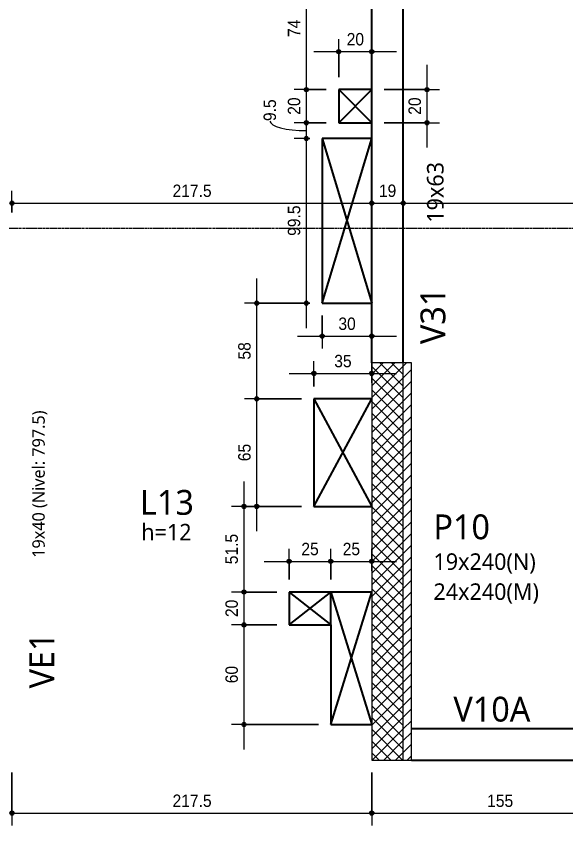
# Model space of a CAD drawing. Extents: x -1981 to 38708, y -3196 to 88064.
# Drawn here: x -121 to 210, y -82 to 422 of the extents above; entities that cross this region are included whole.
import ezdxf

# ---------------------------------------------------------------- set-up
doc = ezdxf.new("R2010")
doc.units = 0
doc.linetypes.add('Centro de 6 mm', pattern=[1.32, 0.6, -0.24, 0.24, -0.24])
doc.linetypes.add('Hidden', pattern=[0.714375, 0.47625, -0.238125])
for name, color, linetype, lineweight in [('A-ANNO-DIMS', 7, 'Continuous', 9), ('A-ANNO-DIMS-50', 7, 'Continuous', 9), ('A-DETL', 7, 'Hidden', 18), ('A-DETL-GENF', 7, 'Continuous', 18), ('A-DETL-THIN', 7, 'Continuous', 25), ('A-FLOR', 7, 'Continuous', 25), ('A-FLOR-IDEN', 7, 'Continuous', 9), ('G-ANNO-SYMB', 7, 'Continuous', 9), ('G-ANNO-TEXT', 7, 'Continuous', 9), ('S-BEAM', 7, 'Continuous', 25), ('S-BEAM-IDEN', 7, 'Continuous', 9), ('S-COLS-IDEN', 7, 'Continuous', 9)]:
    doc.layers.add(name, color=color, linetype=linetype, lineweight=lineweight)
doc.styles.add('Arial_1', font='arial.ttf', dxfattribs={"width": 0.9, "height": 7.5})
doc.styles.add('Gadugi_1', font='gadugi.ttf', dxfattribs={"height": 15})
doc.styles.add('Gadugi_2', font='gadugi.ttf', dxfattribs={"height": 10})
doc.styles.add('Gadugi_4', font='gadugi.ttf', dxfattribs={"height": 7.5})
doc.dimstyles.new('PED_1_5mm_ESQ', dxfattribs={"dimscale": 30.48, "dimtxt": 7.651945, "dimasz": 0.328084, "dimexe": 0.246063, "dimexo": 0.246063, "dimgap": 0.049213, "dimtad": 1, "dimdec": 1, "dimrnd": 0.5, "dimdsep": 46, "dimtxsty": 'Arial_1', "dimblk1": 'DOTSMALL', "dimblk2": 'DOTSMALL', "dimsah": 1, "dimcen": 0.09, "dimdle": 0.492126, "dimazin": 0, "dimtfac": 1, "dimtdec": 4, "dimtix": 1, "dimtmove": 0, "dimatfit": 3, "dimfxl": 1, "dimtvp": 1, "dimtolj": 1, "dimtzin": 0, "dimarcsym": 2})
doc.dimstyles.new('PED_1_5mm_ESQ_1', dxfattribs={"dimscale": 30.48, "dimtxt": 7.651945, "dimasz": 0.328084, "dimexe": 0.246063, "dimexo": 0.246063, "dimgap": 0.049213, "dimtad": 1, "dimdec": 1, "dimrnd": 0.5, "dimdsep": 46, "dimtxsty": 'Arial_1', "dimblk1": 'DOTSMALL', "dimblk2": 'DOTSMALL', "dimsah": 1, "dimcen": 0.09, "dimdle": 0.492126, "dimazin": 0, "dimtfac": 1, "dimtdec": 4, "dimtix": 1, "dimtmove": 1, "dimatfit": 3, "dimfxl": 1, "dimtvp": 1, "dimtolj": 1, "dimtzin": 0, "dimarcsym": 2})
doc.dimstyles.new('PED_1_5mm_ESQ_3', dxfattribs={"dimscale": 30.48, "dimtxt": 7.651945, "dimasz": 0.328084, "dimexe": 0.246063, "dimexo": 0.246063, "dimgap": 0.049213, "dimtad": 1, "dimdec": 1, "dimrnd": 0.5, "dimdsep": 46, "dimtxsty": 'Arial_1', "dimblk1": 'DOTSMALL', "dimblk2": 'DOTSMALL', "dimsah": 1, "dimcen": 0.09, "dimdle": 0.492126, "dimazin": 0, "dimtfac": 1, "dimtdec": 4, "dimtix": 1, "dimtmove": 0, "dimatfit": 3, "dimfxl": 1, "dimtvp": 1, "dimtolj": 1, "dimtzin": 0, "dimarcsym": 2})

# ---------------------------------------------------------------- blocks, each defined once
blk = doc.blocks.new('Corte - M_Cabeça do corte - Preenchida-2060824-PL D 001 - FORMA DO 1º PAVIMENTO')
at = {"layer": 'G-ANNO-SYMB'}
h = blk.add_hatch(color=256, dxfattribs=at)
edge = h.paths.add_edge_path(flags=0)
edge.add_line((-0.6, 0.849), (-0.6, 0.6))
edge.add_arc((-0.6, 0), 0.6, 90, 135)
edge.add_line((-1.024, 0.424), (-0.6, 0.849))
h = blk.add_hatch(color=256, dxfattribs=at)
edge = h.paths.add_edge_path(flags=0)
edge.add_line((-0.6, 0.849), (-0.176, 0.424))
edge.add_arc((-0.6, 0), 0.6, 45, 90)
edge.add_line((-0.6, 0.6), (-0.6, 0.849))
h = blk.add_hatch(color=256, dxfattribs=at)
edge = h.paths.add_edge_path(flags=0)
edge.add_line((-1.449, 0), (-1.024, 0.424))
edge.add_arc((-0.6, 0), 0.6, 135, 180)
edge.add_line((-1.2, 0), (-1.449, 0))
h = blk.add_hatch(color=256, dxfattribs=at)
edge = h.paths.add_edge_path(flags=0)
edge.add_line((0.249, 0), (0, 0))
edge.add_arc((-0.6, 0), 0.6, 360, 405)
edge.add_line((-0.176, 0.424), (0.249, 0))
for p, q in [((-0.6, 0.849), (-1.449, 0)), ((-0.6, 0.849), (-1.024, 0.424)), ((-0.6, 0.849), (0.249, 0)), ((-0.6, 0.6), (-0.6, 0.849)), ((-0.6, 0.849), (-0.6, 0.6)), ((-0.176, 0.424), (-0.6, 0.849)), ((-1.024, 0.424), (-1.449, 0)), ((0.249, 0), (-0.176, 0.424)), ((-1.449, 0), (-1.2, 0)), ((0, 0), (0.249, 0)), ((-1.2, 0), (-1.449, 0)), ((0, 0), (0.249, 0))]:
    blk.add_line(p, q, dxfattribs=at)
for start, end in [(360, 180), (90, 135), (45, 90), (135, 180), (360, 45), (180, 360)]:
    blk.add_arc((-0.6, 0), 0.6, start, end, dxfattribs=at)
blk = doc.blocks.new('DIMBLOCK102-PL D 001 - FORMA DO 1º PAVIMENTO')
at = {"layer": 'A-ANNO-DIMS-50', "transparency": 16777216}
h = blk.add_hatch(color=256, dxfattribs=at)
edge = h.paths.add_edge_path(flags=0)
edge.add_arc((-124.36, 309.56), 1.25, 0, 360)
h = blk.add_hatch(color=256, dxfattribs=at)
edge = h.paths.add_edge_path(flags=0)
edge.add_arc((93.14, 309.56), 1.25, 0, 360)
for p, q in [((-124.36, 303.83), (-124.36, 317.06)), ((93.14, 303.83), (93.14, 317.06)), ((-124.36, 309.56), (93.14, 309.56)), ((-124.36, 309.56), (-124.36, 303.83)), ((93.14, 309.56), (93.14, 303.83))]:
    blk.add_line(p, q, dxfattribs=at)
for centre in [(-124.36, 309.56), (93.14, 309.56)]:
    blk.add_circle(centre, 1.25, dxfattribs=at)
at = {"layer": 'A-ANNO-DIMS-50', "color": 0, "transparency": 16777216, "insert": (-27.27, 320.79), "char_height": 7.5, "width": 27.9708, "attachment_point": 1, "line_spacing_factor": 0.941778, "style": 'Arial_1'}
blk.add_mtext('217.5', dxfattribs=at)
blk = doc.blocks.new('_DotSmall')
at = {"color": 0, "linetype": 'ByBlock', "const_width": 0.5}
blk.add_lwpolyline([(-0.0625, 0, 1), (0.0625, 0, 1)], format="xyb", close=True, dxfattribs=at)
blk = doc.blocks.new('DIMBLOCK103-PL D 001 - FORMA DO 1º PAVIMENTO')
at = {"layer": 'A-ANNO-DIMS-50', "transparency": 16777216}
h = blk.add_hatch(color=256, dxfattribs=at)
edge = h.paths.add_edge_path(flags=0)
edge.add_arc((93.14, 309.56), 1.25, 0, 360)
h = blk.add_hatch(color=256, dxfattribs=at)
edge = h.paths.add_edge_path(flags=0)
edge.add_arc((112.14, 309.56), 1.25, 0, 360)
for p, q in [((93.14, 303.83), (93.14, 317.06)), ((112.14, 303.83), (112.14, 317.06)), ((93.14, 309.56), (127.14, 309.56)), ((93.14, 309.56), (93.14, 303.83)), ((112.14, 309.56), (112.14, 303.83))]:
    blk.add_line(p, q, dxfattribs=at)
for centre in [(93.14, 309.56), (112.14, 309.56)]:
    blk.add_circle(centre, 1.25, dxfattribs=at)
at = {"layer": 'A-ANNO-DIMS-50', "color": 0, "transparency": 16777216, "insert": (97.46, 320.79), "char_height": 7.5, "width": 12.4315, "attachment_point": 1, "line_spacing_factor": 0.941778, "style": 'Arial_1'}
blk.add_mtext('19', dxfattribs=at)
blk = doc.blocks.new('DIMBLOCK104-PL D 001 - FORMA DO 1º PAVIMENTO')
at = {"layer": 'A-ANNO-DIMS-50', "transparency": 16777216}
h = blk.add_hatch(color=256, dxfattribs=at)
edge = h.paths.add_edge_path(flags=0)
edge.add_arc((63.14, 229.23), 1.25, 0, 360)
h = blk.add_hatch(color=256, dxfattribs=at)
edge = h.paths.add_edge_path(flags=0)
edge.add_arc((93.14, 229.23), 1.25, 0, 360)
for p, q in [((63.14, 241.63), (63.14, 221.73)), ((63.14, 229.23), (63.14, 241.63)), ((93.14, 223.49), (93.14, 236.73)), ((48.14, 229.23), (108.14, 229.23)), ((93.14, 229.23), (93.14, 223.49))]:
    blk.add_line(p, q, dxfattribs=at)
for centre in [(63.14, 229.23), (93.14, 229.23)]:
    blk.add_circle(centre, 1.25, dxfattribs=at)
at = {"layer": 'A-ANNO-DIMS-50', "color": 0, "transparency": 16777216, "insert": (72.96, 240.46), "char_height": 7.5, "width": 12.4315, "attachment_point": 1, "line_spacing_factor": 0.941778, "style": 'Arial_1'}
blk.add_mtext('30', dxfattribs=at)
blk = doc.blocks.new('DIMBLOCK105-PL D 001 - FORMA DO 1º PAVIMENTO')
at = {"layer": 'A-ANNO-DIMS-50', "transparency": 16777216}
h = blk.add_hatch(color=256, dxfattribs=at)
edge = h.paths.add_edge_path(flags=0)
edge.add_arc((73.14, 401.11), 1.25, 0, 360)
h = blk.add_hatch(color=256, dxfattribs=at)
edge = h.paths.add_edge_path(flags=0)
edge.add_arc((93.14, 401.11), 1.25, 0, 360)
for p, q in [((73.14, 385.62), (73.14, 408.61)), ((93.14, 395.38), (93.14, 408.61)), ((58.14, 401.11), (108.14, 401.11)), ((73.14, 401.11), (73.14, 385.62)), ((93.14, 401.11), (93.14, 395.38))]:
    blk.add_line(p, q, dxfattribs=at)
for centre in [(73.14, 401.11), (93.14, 401.11)]:
    blk.add_circle(centre, 1.25, dxfattribs=at)
at = {"layer": 'A-ANNO-DIMS-50', "color": 0, "transparency": 16777216, "insert": (77.96, 412.35), "char_height": 7.5, "width": 12.4315, "attachment_point": 1, "line_spacing_factor": 0.941778, "style": 'Arial_1'}
blk.add_mtext('20', dxfattribs=at)
blk = doc.blocks.new('DIMBLOCK106-PL D 001 - FORMA DO 1º PAVIMENTO')
at = {"layer": 'A-ANNO-DIMS-50', "transparency": 16777216}
h = blk.add_hatch(color=256, dxfattribs=at)
edge = h.paths.add_edge_path(flags=0)
edge.add_arc((126.54, 378.12), 1.25, 0, 360)
h = blk.add_hatch(color=256, dxfattribs=at)
edge = h.paths.add_edge_path(flags=0)
edge.add_arc((126.54, 358.12), 1.25, 0, 360)
for p, q in [((126.54, 343.12), (126.54, 393.12)), ((100.64, 378.12), (134.04, 378.12)), ((126.54, 378.12), (100.64, 378.12)), ((100.64, 358.12), (134.04, 358.12)), ((126.54, 358.12), (100.64, 358.12))]:
    blk.add_line(p, q, dxfattribs=at)
for centre in [(126.54, 378.12), (126.54, 358.12)]:
    blk.add_circle(centre, 1.25, dxfattribs=at)
at = {"layer": 'A-ANNO-DIMS-50', "color": 0, "transparency": 16777216, "insert": (115.3, 362.94), "char_height": 7.5, "width": 12.4315, "attachment_point": 1, "rotation": 90, "line_spacing_factor": 0.941778, "style": 'Arial_1'}
blk.add_mtext('20', dxfattribs=at)
blk = doc.blocks.new('DIMBLOCK107-PL D 001 - FORMA DO 1º PAVIMENTO')
at = {"layer": 'A-ANNO-DIMS-50', "transparency": 16777216}
h = blk.add_hatch(color=256, dxfattribs=at)
edge = h.paths.add_edge_path(flags=0)
edge.add_arc((53.63, 348.62), 1.25, 0, 360)
h = blk.add_hatch(color=256, dxfattribs=at)
edge = h.paths.add_edge_path(flags=0)
edge.add_arc((53.63, 249.13), 1.25, 0, 360)
for p, q in [((55.64, 348.62), (46.13, 348.62)), ((53.63, 234.13), (53.63, 348.62)), ((53.63, 348.62), (55.64, 348.62)), ((55.64, 249.13), (46.13, 249.13)), ((53.63, 249.13), (55.64, 249.13))]:
    blk.add_line(p, q, dxfattribs=at)
for centre in [(53.63, 348.62), (53.63, 249.13)]:
    blk.add_circle(centre, 1.25, dxfattribs=at)
at = {"layer": 'A-ANNO-DIMS-50', "color": 0, "transparency": 16777216, "insert": (42.39, 289.81), "char_height": 7.5, "width": 21.7551, "attachment_point": 1, "rotation": 90, "line_spacing_factor": 0.941778, "style": 'Arial_1'}
blk.add_mtext('99.5', dxfattribs=at)
blk = doc.blocks.new('DIMBLOCK108-PL D 001 - FORMA DO 1º PAVIMENTO')
at = {"layer": 'A-ANNO-DIMS-50', "transparency": 16777216}
h = blk.add_hatch(color=256, dxfattribs=at)
edge = h.paths.add_edge_path(flags=0)
edge.add_arc((53.63, 358.12), 1.25, 0, 360)
h = blk.add_hatch(color=256, dxfattribs=at)
edge = h.paths.add_edge_path(flags=0)
edge.add_arc((53.63, 348.62), 1.25, 0, 360)
for p, q in [((65.64, 358.12), (46.13, 358.12)), ((53.63, 348.62), (53.63, 358.12)), ((53.63, 358.12), (65.64, 358.12)), ((55.64, 348.62), (46.13, 348.62)), ((53.63, 348.62), (55.64, 348.62))]:
    blk.add_line(p, q, dxfattribs=at)
for centre in [(53.63, 358.12), (53.63, 348.62)]:
    blk.add_circle(centre, 1.25, dxfattribs=at)
blk.add_ellipse((53.63, 359.15), major_axis=(22.03, 0), ratio=0.262574, start_param=3.141593, end_param=4.712389, dxfattribs=at)
at = {"layer": 'A-ANNO-DIMS-50', "color": 0, "transparency": 16777216, "insert": (27.75, 359.15), "char_height": 7.5, "width": 15.5393, "attachment_point": 1, "rotation": 90, "line_spacing_factor": 0.941778, "style": 'Arial_1'}
blk.add_mtext('9.5', dxfattribs=at)
blk = doc.blocks.new('DIMBLOCK109-PL D 001 - FORMA DO 1º PAVIMENTO')
at = {"layer": 'A-ANNO-DIMS-50', "transparency": 16777216}
h = blk.add_hatch(color=256, dxfattribs=at)
edge = h.paths.add_edge_path(flags=0)
edge.add_arc((53.63, 378.12), 1.25, 0, 360)
h = blk.add_hatch(color=256, dxfattribs=at)
edge = h.paths.add_edge_path(flags=0)
edge.add_arc((53.63, 358.12), 1.25, 0, 360)
for p, q in [((65.64, 378.12), (46.13, 378.12)), ((53.63, 358.12), (53.63, 378.12)), ((53.63, 378.12), (65.64, 378.12)), ((65.64, 358.12), (46.13, 358.12)), ((53.63, 358.12), (65.64, 358.12))]:
    blk.add_line(p, q, dxfattribs=at)
for centre in [(53.63, 378.12), (53.63, 358.12)]:
    blk.add_circle(centre, 1.25, dxfattribs=at)
at = {"layer": 'A-ANNO-DIMS-50', "color": 0, "transparency": 16777216, "insert": (42.39, 362.94), "char_height": 7.5, "width": 12.4315, "attachment_point": 1, "rotation": 90, "line_spacing_factor": 0.941778, "style": 'Arial_1'}
blk.add_mtext('20', dxfattribs=at)
blk = doc.blocks.new('DIMBLOCK110-PL D 001 - FORMA DO 1º PAVIMENTO')
at = {"layer": 'A-ANNO-DIMS-50', "transparency": 16777216}
h = blk.add_hatch(color=256, dxfattribs=at)
edge = h.paths.add_edge_path(flags=0)
edge.add_arc((53.63, 452.12), 1.25, 0, 360)
h = blk.add_hatch(color=256, dxfattribs=at)
edge = h.paths.add_edge_path(flags=0)
edge.add_arc((53.63, 378.12), 1.25, 0, 360)
for p, q in [((85.64, 452.12), (46.13, 452.12)), ((53.63, 378.12), (53.63, 452.12)), ((53.63, 452.12), (85.64, 452.12)), ((65.64, 378.12), (46.13, 378.12)), ((53.63, 378.12), (65.64, 378.12))]:
    blk.add_line(p, q, dxfattribs=at)
for centre in [(53.63, 452.12), (53.63, 378.12)]:
    blk.add_circle(centre, 1.25, dxfattribs=at)
at = {"layer": 'A-ANNO-DIMS-50', "color": 0, "transparency": 16777216, "insert": (42.39, 409.94), "char_height": 7.5, "width": 12.4315, "attachment_point": 1, "rotation": 90, "line_spacing_factor": 0.941778, "style": 'Arial_1'}
blk.add_mtext('74', dxfattribs=at)
blk = doc.blocks.new('DIMBLOCK113-PL D 001 - FORMA DO 1º PAVIMENTO')
at = {"layer": 'A-ANNO-DIMS-50', "transparency": 16777216}
h = blk.add_hatch(color=256, dxfattribs=at)
edge = h.paths.add_edge_path(flags=0)
edge.add_arc((58.14, 206.69), 1.25, 0, 360)
h = blk.add_hatch(color=256, dxfattribs=at)
edge = h.paths.add_edge_path(flags=0)
edge.add_arc((93.14, 206.69), 1.25, 0, 360)
for p, q in [((58.14, 198.85), (58.14, 214.19)), ((93.14, 200.96), (93.14, 214.19)), ((43.14, 206.69), (108.14, 206.69)), ((58.14, 206.69), (58.14, 198.85)), ((93.14, 206.69), (93.14, 200.96))]:
    blk.add_line(p, q, dxfattribs=at)
for centre in [(58.14, 206.69), (93.14, 206.69)]:
    blk.add_circle(centre, 1.25, dxfattribs=at)
at = {"layer": 'A-ANNO-DIMS-50', "color": 0, "transparency": 16777216, "insert": (70.46, 217.93), "char_height": 7.5, "width": 12.4315, "attachment_point": 1, "line_spacing_factor": 0.941778, "style": 'Arial_1'}
blk.add_mtext('35', dxfattribs=at)
blk = doc.blocks.new('DIMBLOCK114-PL D 001 - FORMA DO 1º PAVIMENTO')
at = {"layer": 'A-ANNO-DIMS-50', "transparency": 16777216}
h = blk.add_hatch(color=256, dxfattribs=at)
edge = h.paths.add_edge_path(flags=0)
edge.add_arc((23.63, 191.35), 1.25, 0, 360)
h = blk.add_hatch(color=256, dxfattribs=at)
edge = h.paths.add_edge_path(flags=0)
edge.add_arc((23.63, 126.35), 1.25, 0, 360)
for p, q in [((50.64, 191.35), (16.13, 191.35)), ((23.63, 111.35), (23.63, 191.35)), ((23.63, 191.35), (50.64, 191.35)), ((50.64, 126.35), (16.13, 126.35)), ((23.63, 126.35), (50.64, 126.35))]:
    blk.add_line(p, q, dxfattribs=at)
for centre in [(23.63, 191.35), (23.63, 126.35)]:
    blk.add_circle(centre, 1.25, dxfattribs=at)
at = {"layer": 'A-ANNO-DIMS-50', "color": 0, "transparency": 16777216, "insert": (12.39, 153.67), "char_height": 7.5, "width": 12.4315, "attachment_point": 1, "rotation": 90, "line_spacing_factor": 0.941778, "style": 'Arial_1'}
blk.add_mtext('65', dxfattribs=at)
blk = doc.blocks.new('DIMBLOCK115-PL D 001 - FORMA DO 1º PAVIMENTO')
at = {"layer": 'A-ANNO-DIMS-50', "transparency": 16777216}
h = blk.add_hatch(color=256, dxfattribs=at)
edge = h.paths.add_edge_path(flags=0)
edge.add_arc((23.63, 249.13), 1.25, 0, 360)
h = blk.add_hatch(color=256, dxfattribs=at)
edge = h.paths.add_edge_path(flags=0)
edge.add_arc((23.63, 191.35), 1.25, 0, 360)
for p, q in [((23.63, 191.35), (23.63, 264.13)), ((55.64, 249.13), (16.13, 249.13)), ((23.63, 249.13), (55.64, 249.13)), ((50.64, 191.35), (16.13, 191.35)), ((23.63, 191.35), (50.64, 191.35))]:
    blk.add_line(p, q, dxfattribs=at)
for centre in [(23.63, 249.13), (23.63, 191.35)]:
    blk.add_circle(centre, 1.25, dxfattribs=at)
at = {"layer": 'A-ANNO-DIMS-50', "color": 0, "transparency": 16777216, "insert": (12.39, 215.06), "char_height": 7.5, "width": 12.4315, "attachment_point": 1, "rotation": 90, "line_spacing_factor": 0.941778, "style": 'Arial_1'}
blk.add_mtext('58', dxfattribs=at)
blk = doc.blocks.new('DIMBLOCK116-PL D 001 - FORMA DO 1º PAVIMENTO')
at = {"layer": 'A-ANNO-DIMS-50', "transparency": 16777216}
h = blk.add_hatch(color=256, dxfattribs=at)
edge = h.paths.add_edge_path(flags=0)
edge.add_arc((15.92, 74.62), 1.25, 0, 360)
h = blk.add_hatch(color=256, dxfattribs=at)
edge = h.paths.add_edge_path(flags=0)
edge.add_arc((15.92, 54.79), 1.25, 0, 360)
for p, q in [((35.66, 74.62), (8.42, 74.62)), ((15.92, 39.79), (15.92, 74.62)), ((15.92, 74.62), (35.66, 74.62)), ((35.66, 54.79), (8.42, 54.79)), ((15.92, 54.79), (35.66, 54.79))]:
    blk.add_line(p, q, dxfattribs=at)
for centre in [(15.92, 74.62), (15.92, 54.79)]:
    blk.add_circle(centre, 1.25, dxfattribs=at)
at = {"layer": 'A-ANNO-DIMS-50', "color": 0, "transparency": 16777216, "insert": (4.68, 59.53), "char_height": 7.5, "width": 12.4315, "attachment_point": 1, "rotation": 90, "line_spacing_factor": 0.941778, "style": 'Arial_1'}
blk.add_mtext('20', dxfattribs=at)
blk = doc.blocks.new('DIMBLOCK117-PL D 001 - FORMA DO 1º PAVIMENTO')
at = {"layer": 'A-ANNO-DIMS-50', "transparency": 16777216}
h = blk.add_hatch(color=256, dxfattribs=at)
edge = h.paths.add_edge_path(flags=0)
edge.add_arc((15.92, 126.35), 1.25, 0, 360)
h = blk.add_hatch(color=256, dxfattribs=at)
edge = h.paths.add_edge_path(flags=0)
edge.add_arc((15.92, 74.62), 1.25, 0, 360)
for p, q in [((15.92, 74.62), (15.92, 141.35)), ((50.64, 126.35), (8.42, 126.35)), ((15.92, 126.35), (50.64, 126.35)), ((35.66, 74.62), (8.42, 74.62)), ((15.92, 74.62), (35.66, 74.62))]:
    blk.add_line(p, q, dxfattribs=at)
for centre in [(15.92, 126.35), (15.92, 74.62)]:
    blk.add_circle(centre, 1.25, dxfattribs=at)
at = {"layer": 'A-ANNO-DIMS-50', "color": 0, "transparency": 16777216, "insert": (4.68, 91.42), "char_height": 7.5, "width": 21.7551, "attachment_point": 1, "rotation": 90, "line_spacing_factor": 0.941778, "style": 'Arial_1'}
blk.add_mtext('51.5', dxfattribs=at)
blk = doc.blocks.new('DIMBLOCK118-PL D 001 - FORMA DO 1º PAVIMENTO')
at = {"layer": 'A-ANNO-DIMS-50', "transparency": 16777216}
h = blk.add_hatch(color=256, dxfattribs=at)
edge = h.paths.add_edge_path(flags=0)
edge.add_arc((43.16, 93.14), 1.25, 0, 360)
h = blk.add_hatch(color=256, dxfattribs=at)
edge = h.paths.add_edge_path(flags=0)
edge.add_arc((68.36, 93.14), 1.25, 0, 360)
for p, q in [((43.16, 82.12), (43.16, 100.64)), ((68.36, 82.12), (68.36, 100.64)), ((28.16, 93.14), (68.36, 93.14)), ((43.16, 93.14), (43.16, 82.12)), ((68.36, 93.14), (68.36, 82.12))]:
    blk.add_line(p, q, dxfattribs=at)
for centre in [(43.16, 93.14), (68.36, 93.14)]:
    blk.add_circle(centre, 1.25, dxfattribs=at)
at = {"layer": 'A-ANNO-DIMS-50', "color": 0, "transparency": 16777216, "insert": (50.58, 104.38), "char_height": 7.5, "width": 12.4315, "attachment_point": 1, "line_spacing_factor": 0.941778, "style": 'Arial_1'}
blk.add_mtext('25', dxfattribs=at)
blk = doc.blocks.new('DIMBLOCK119-PL D 001 - FORMA DO 1º PAVIMENTO')
at = {"layer": 'A-ANNO-DIMS-50', "transparency": 16777216}
h = blk.add_hatch(color=256, dxfattribs=at)
edge = h.paths.add_edge_path(flags=0)
edge.add_arc((68.36, 93.14), 1.25, 0, 360)
h = blk.add_hatch(color=256, dxfattribs=at)
edge = h.paths.add_edge_path(flags=0)
edge.add_arc((93.14, 93.14), 1.25, 0, 360)
for p, q in [((68.36, 82.12), (68.36, 100.64)), ((93.14, 87.41), (93.14, 100.64)), ((68.36, 93.14), (108.14, 93.14)), ((68.36, 93.14), (68.36, 82.12)), ((93.14, 93.14), (93.14, 87.41))]:
    blk.add_line(p, q, dxfattribs=at)
for centre in [(68.36, 93.14), (93.14, 93.14)]:
    blk.add_circle(centre, 1.25, dxfattribs=at)
at = {"layer": 'A-ANNO-DIMS-50', "color": 0, "transparency": 16777216, "insert": (75.57, 104.38), "char_height": 7.5, "width": 12.4315, "attachment_point": 1, "line_spacing_factor": 0.941778, "style": 'Arial_1'}
blk.add_mtext('25', dxfattribs=at)
blk = doc.blocks.new('DIMBLOCK120-PL D 001 - FORMA DO 1º PAVIMENTO')
at = {"layer": 'A-ANNO-DIMS-50', "transparency": 16777216}
h = blk.add_hatch(color=256, dxfattribs=at)
edge = h.paths.add_edge_path(flags=0)
edge.add_arc((15.92, 54.79), 1.25, 0, 360)
h = blk.add_hatch(color=256, dxfattribs=at)
edge = h.paths.add_edge_path(flags=0)
edge.add_arc((15.92, -5.38), 1.25, 0, 360)
for p, q in [((15.92, -20.38), (15.92, 69.79)), ((35.66, 54.79), (8.42, 54.79)), ((15.92, 54.79), (35.66, 54.79)), ((60.86, -5.38), (8.42, -5.38)), ((15.92, -5.38), (60.86, -5.38))]:
    blk.add_line(p, q, dxfattribs=at)
for centre in [(15.92, 54.79), (15.92, -5.38)]:
    blk.add_circle(centre, 1.25, dxfattribs=at)
at = {"layer": 'A-ANNO-DIMS-50', "color": 0, "transparency": 16777216, "insert": (4.68, 19.53), "char_height": 7.5, "width": 12.4315, "attachment_point": 1, "rotation": 90, "line_spacing_factor": 0.941778, "style": 'Arial_1'}
blk.add_mtext('60', dxfattribs=at)
blk = doc.blocks.new('DIMBLOCK121-PL D 001 - FORMA DO 1º PAVIMENTO')
at = {"layer": 'A-ANNO-DIMS-50', "transparency": 16777216}
h = blk.add_hatch(color=256, dxfattribs=at)
edge = h.paths.add_edge_path(flags=0)
edge.add_arc((112.14, 309.56), 1.25, 0, 360)
h = blk.add_hatch(color=256, dxfattribs=at)
edge = h.paths.add_edge_path(flags=0)
edge.add_arc((449.65, 309.56), 1.25, 0, 360)
for p, q in [((112.14, 303.83), (112.14, 317.06)), ((449.65, 303.83), (449.65, 317.06)), ((97.14, 309.56), (449.65, 309.56)), ((112.14, 309.56), (112.14, 303.83)), ((449.65, 309.56), (449.65, 303.83))]:
    blk.add_line(p, q, dxfattribs=at)
for centre in [(112.14, 309.56), (449.65, 309.56)]:
    blk.add_circle(centre, 1.25, dxfattribs=at)
at = {"layer": 'A-ANNO-DIMS-50', "color": 0, "transparency": 16777216, "insert": (269.24, 320.79), "char_height": 7.5, "width": 27.9708, "attachment_point": 1, "line_spacing_factor": 0.941778, "style": 'Arial_1'}
blk.add_mtext('337.5', dxfattribs=at)
blk = doc.blocks.new('DIMBLOCK289-PL D 001 - FORMA DO 1º PAVIMENTO')
at = {"layer": 'A-ANNO-DIMS-50', "transparency": 16777216}
h = blk.add_hatch(color=256, dxfattribs=at)
edge = h.paths.add_edge_path(flags=0)
edge.add_arc((-124.36, -58.91), 1.25, 0, 360)
h = blk.add_hatch(color=256, dxfattribs=at)
edge = h.paths.add_edge_path(flags=0)
edge.add_arc((93.14, -58.91), 1.25, 0, 360)
for p, q in [((-124.36, -34.38), (-124.36, -66.41)), ((-124.36, -58.91), (-124.36, -34.38)), ((93.14, -34.38), (93.14, -66.41)), ((93.14, -58.91), (93.14, -34.38)), ((-124.36, -58.91), (93.14, -58.91))]:
    blk.add_line(p, q, dxfattribs=at)
for centre in [(-124.36, -58.91), (93.14, -58.91)]:
    blk.add_circle(centre, 1.25, dxfattribs=at)
at = {"layer": 'A-ANNO-DIMS-50', "color": 0, "transparency": 16777216, "insert": (-27.27, -47.67), "char_height": 7.5, "width": 27.9708, "attachment_point": 1, "line_spacing_factor": 0.941778, "style": 'Arial_1'}
blk.add_mtext('217.5', dxfattribs=at)
blk = doc.blocks.new('DIMBLOCK290-PL D 001 - FORMA DO 1º PAVIMENTO')
at = {"layer": 'A-ANNO-DIMS-50', "transparency": 16777216}
h = blk.add_hatch(color=256, dxfattribs=at)
edge = h.paths.add_edge_path(flags=0)
edge.add_arc((93.14, -58.91), 1.25, 0, 360)
h = blk.add_hatch(color=256, dxfattribs=at)
edge = h.paths.add_edge_path(flags=0)
edge.add_arc((248.14, -58.91), 1.25, 0, 360)
for p, q in [((93.14, -34.38), (93.14, -66.41)), ((93.14, -58.91), (93.14, -34.38)), ((248.14, -64.64), (248.14, -51.41)), ((93.14, -58.91), (248.14, -58.91)), ((248.14, -58.91), (248.14, -64.64))]:
    blk.add_line(p, q, dxfattribs=at)
for centre in [(93.14, -58.91), (248.14, -58.91)]:
    blk.add_circle(centre, 1.25, dxfattribs=at)
at = {"layer": 'A-ANNO-DIMS-50', "color": 0, "transparency": 16777216, "insert": (162.87, -47.67), "char_height": 7.5, "width": 18.6472, "attachment_point": 1, "line_spacing_factor": 0.941778, "style": 'Arial_1'}
blk.add_mtext('155', dxfattribs=at)

msp = doc.modelspace()

# ---------------------------------------------------------------- hatches: boundary and pattern name
at = {"layer": 'A-DETL-GENF', "true_color": 0x0000ff}
h = msp.add_hatch(dxfattribs=at)
h.set_pattern_fill('FP_2', color=5, style=0, pattern_type=2)
h.set_pattern_definition([(45, (0, 0), (-3.53553, 3.53553), []), (135, (0, 0), (-3.53553, -3.53553), [])])
h.paths.add_polyline_path([(112.14, -26.88), (112.14, 213.12), (93.14, 213.12), (93.14, -26.88)], flags=0)
at = {"layer": 'A-DETL-GENF', "true_color": 0x808080}
h = msp.add_hatch(dxfattribs=at)
h.set_pattern_fill('FP_1', color=8, style=0, pattern_type=2)
h.set_pattern_definition([(45, (0, 0), (-3.53553, 3.53553), [])])
h.paths.add_polyline_path([(112.14, -26.88), (117.14, -26.88), (117.14, 213.12), (112.14, 213.12), (112.14, -7.88)], flags=0)

# ---------------------------------------------------------------- linework, layer by layer
at = {"layer": 'A-DETL', "linetype": 'Continuous'}
for p, q in [((112.14, 213.12), (93.14, 213.12)), ((93.14, 213.12), (93.14, -26.88)), ((117.14, 213.12), (112.14, 213.12)), ((112.14, -26.88), (112.14, 213.12)), ((117.14, -26.88), (117.14, 213.12)), ((93.14, -26.88), (112.14, -26.88)), ((112.14, -26.88), (117.14, -26.88))]:
    msp.add_line(p, q, dxfattribs=at)
at = {"layer": 'A-DETL-THIN'}
for p, q in [((73.14, 378.12), (93.14, 358.12)), ((73.14, 358.12), (93.14, 378.12)), ((63.14, 348.62), (93.14, 249.13)), ((63.14, 249.13), (93.14, 348.62)), ((58.14, 191.35), (93.14, 126.35)), ((58.14, 126.35), (93.14, 191.35)), ((43.16, 74.62), (68.36, 54.79)), ((43.16, 54.79), (68.36, 74.62)), ((68.36, -5.38), (93.14, 74.62)), ((68.36, 54.79), (68.36, 74.62)), ((68.36, 74.62), (93.14, -5.38))]:
    msp.add_line(p, q, dxfattribs=at)
at = {"layer": 'A-FLOR'}
for p, q in [((93.14, 378.12), (73.14, 378.12)), ((73.14, 378.12), (73.14, 358.12)), ((73.14, 358.12), (93.14, 358.12)), ((93.14, 348.62), (63.14, 348.62)), ((63.14, 348.62), (63.14, 249.13)), ((63.14, 249.13), (93.14, 249.13)), ((93.14, 191.35), (58.14, 191.35)), ((58.14, 191.35), (58.14, 126.35)), ((58.14, 126.35), (93.14, 126.35)), ((93.14, 74.62), (43.16, 74.62)), ((43.16, 74.62), (43.16, 54.79)), ((43.16, 54.79), (68.36, 54.79)), ((68.36, 54.79), (68.36, -5.38)), ((68.36, -5.38), (93.14, -5.38))]:
    msp.add_line(p, q, dxfattribs=at)
at = {"layer": 'G-ANNO-SYMB', "linetype": 'Centro de 6 mm'}
msp.add_line((-1858.44, 294.37), (1460.09, 294.37), dxfattribs=at)
at = {"layer": 'S-BEAM'}
for p, q in [((93.14, 213.12), (93.14, 452.12)), ((112.14, 213.12), (112.14, 452.12)), ((117.14, -7.88), (449.65, -7.88)), ((117.14, -26.88), (449.65, -26.88))]:
    msp.add_line(p, q, dxfattribs=at)

# ---------------------------------------------------------------- block references
at = {"layer": 'G-ANNO-SYMB', "extrusion": (0, 0, -1), "xscale": 49.99999999999998, "yscale": 49.99999999999998, "zscale": 49.99999999999998, "rotation": 270.0000000000003}
msp.add_blockref('Corte - M_Cabeça do corte - Preenchida-2060824-PL D 001 - FORMA DO 1º PAVIMENTO', (136.03, -151.7), dxfattribs=at)

# ---------------------------------------------------------------- texts
at = {"layer": 'A-FLOR-IDEN', "attachment_point": 1}
for s, insert, char_height, width, style in [('L13', (-46.97, 136.3), 15, 40.0844, 'Gadugi_1'), ('h=12', (-46.19, 115.82), 10, 39.6835, 'Gadugi_2')]:
    msp.add_mtext(s, dxfattribs=dict(at, insert=insert, char_height=char_height, width=width, style=style))
at = {"layer": 'G-ANNO-TEXT', "attachment_point": 1, "rotation": 90}
for s, insert, char_height, width, style in [('19x40 (Nivel: 797.5) ', (-112.05, 95.33), 7.5, 113.8396, 'Gadugi_4'), ('VE1 ', (-113.8, 16.44), 15, 50.1055, 'Gadugi_1')]:
    msp.add_mtext(s, dxfattribs=dict(at, insert=insert, char_height=char_height, width=width, style=style))
at = {"layer": 'S-BEAM-IDEN', "attachment_point": 1, "rotation": 90}
for s, insert, char_height, width, style in [('19x63', (126.51, 297.73), 10, 44.8945, 'Gadugi_2'), ('V31', (122.58, 224.43), 15, 44.0928, 'Gadugi_1')]:
    msp.add_mtext(s, dxfattribs=dict(at, insert=insert, char_height=char_height, width=width, style=style))
at = {"layer": 'S-BEAM-IDEN', "insert": (142.47, 11.39), "char_height": 15, "width": 60.5274, "attachment_point": 1, "style": 'Gadugi_1'}
msp.add_mtext('V10A', dxfattribs=at)
at = {"layer": 'S-COLS-IDEN', "attachment_point": 1}
for s, insert, char_height, width, style in [('P10', (130.4, 121.52), 15, 42.4894, 'Gadugi_1'), ('19x240(N)', (130.4, 98.03), 10, 77.3628, 'Gadugi_2'), ('24x240(M)', (130.4, 79.89), 10, 80.1687, 'Gadugi_2')]:
    msp.add_mtext(s, dxfattribs=dict(at, insert=insert, char_height=char_height, width=width, style=style))

# ---------------------------------------------------------------- dimensions: what is measured, and where the dimension line sits
at = {"layer": 'A-ANNO-DIMS'}
for base, p1, p2, override, picture, middle in [((53.63, 452.12), (73.14, 378.12), (93.14, 452.12), {"dimpost": '<>', "dimfxl": 76.65468}, 'DIMBLOCK110-PL D 001 - FORMA DO 1º PAVIMENTO', (48.38, 415.12)), ((126.54, 378.12), (93.14, 358.12), (93.14, 378.12), {"dimpost": '<>', "dimfxl": 19.997518}, 'DIMBLOCK106-PL D 001 - FORMA DO 1º PAVIMENTO', (121.21, 368.12)), ((53.63, 378.12), (73.14, 358.12), (73.14, 378.12), {"dimpost": '<>', "dimfxl": 19.997518}, 'DIMBLOCK109-PL D 001 - FORMA DO 1º PAVIMENTO', (48.3, 368.12)), ((53.63, 348.62), (63.14, 249.13), (63.14, 348.62), {"dimpost": '<>', "dimfxl": 99.492188}, 'DIMBLOCK107-PL D 001 - FORMA DO 1º PAVIMENTO', (48.3, 298.87)), ((23.63, 249.13), (58.14, 191.35), (63.14, 249.13), {"dimpost": '<>', "dimfxl": 57.995508}, 'DIMBLOCK115-PL D 001 - FORMA DO 1º PAVIMENTO', (18.3, 220.24)), ((23.63, 191.35), (58.14, 126.35), (58.14, 191.35), {"dimpost": '<>', "dimfxl": 64.995538}, 'DIMBLOCK114-PL D 001 - FORMA DO 1º PAVIMENTO', (18.3, 158.85)), ((15.92, 126.35), (43.16, 74.62), (58.14, 126.35), {"dimpost": '<>', "dimfxl": 53.856249}, 'DIMBLOCK117-PL D 001 - FORMA DO 1º PAVIMENTO', (10.59, 100.49)), ((15.92, 74.62), (43.16, 54.79), (43.16, 74.62), {"dimpost": '<>', "dimfxl": 19.827348}, 'DIMBLOCK116-PL D 001 - FORMA DO 1º PAVIMENTO', (10.59, 64.71)), ((15.92, 54.79), (68.36, -5.38), (43.16, 54.79), {"dimpost": '<>', "dimfxl": 65.235254}, 'DIMBLOCK120-PL D 001 - FORMA DO 1º PAVIMENTO', (10.59, 24.71))]:
    dim = msp.add_linear_dim(base=base, p1=p1, p2=p2, angle=90, dimstyle='PED_1_5mm_ESQ', override=override, dxfattribs=at)
    dim.commit()
    dim.dimension.update_dxf_attribs({"geometry": picture, "text_midpoint": middle})
for base, p1, p2, dimstyle, override, picture, middle in [((93.14, 401.11), (73.14, 378.12), (93.14, 402.88), 'PED_1_5mm_ESQ', {"dimpost": '<>', "dimfxl": 31.824823}, 'DIMBLOCK105-PL D 001 - FORMA DO 1º PAVIMENTO', (83.14, 406.44)), ((93.14, 309.56), (-124.36, 311.33), (93.14, 311.33), 'PED_1_5mm_ESQ', {"dimpost": '<>', "dimfxl": 217.5}, 'DIMBLOCK102-PL D 001 - FORMA DO 1º PAVIMENTO', (-15.61, 314.89)), ((112.14, 309.56), (93.14, 311.33), (112.14, 311.33), 'PED_1_5mm_ESQ', {"dimpost": '<>', "dimfxl": 19}, 'DIMBLOCK103-PL D 001 - FORMA DO 1º PAVIMENTO', (102.64, 314.89)), ((449.65, 309.56), (112.14, 311.33), (449.65, 311.33), 'PED_1_5mm_ESQ', {"dimpost": '<>', "dimfxl": 337.514053}, 'DIMBLOCK121-PL D 001 - FORMA DO 1º PAVIMENTO', (280.89, 314.89)), ((93.14, 229.23), (63.14, 249.13), (93.14, 230.99), 'PED_1_5mm_ESQ', {"dimpost": '<>', "dimfxl": 35.052087}, 'DIMBLOCK104-PL D 001 - FORMA DO 1º PAVIMENTO', (78.14, 234.56)), ((93.14, 206.69), (58.14, 191.35), (93.14, 208.46), 'PED_1_5mm_ESQ', {"dimpost": '<>', "dimfxl": 38.957357}, 'DIMBLOCK113-PL D 001 - FORMA DO 1º PAVIMENTO', (75.64, 212.02)), ((68.36, 93.14), (43.16, 74.62), (68.36, 74.62), 'PED_1_5mm_ESQ', {"dimpost": '<>', "dimfxl": 25.197556}, 'DIMBLOCK118-PL D 001 - FORMA DO 1º PAVIMENTO', (55.76, 98.47)), ((93.14, 93.14), (68.36, 74.62), (93.14, 94.91), 'PED_1_5mm_ESQ', {"dimpost": '<>', "dimfxl": 32.023764}, 'DIMBLOCK119-PL D 001 - FORMA DO 1º PAVIMENTO', (80.75, 98.47)), ((93.14, -58.91), (-124.36, -26.88), (93.14, -26.88), 'PED_1_5mm_ESQ_3', {"dimpost": '<>', "dimfxl": 217.5}, 'DIMBLOCK289-PL D 001 - FORMA DO 1º PAVIMENTO', (-15.61, -53.58)), ((248.14, -58.91), (93.14, -26.88), (248.14, -57.14), 'PED_1_5mm_ESQ_3', {"dimpost": '<>', "dimfxl": 157.9303}, 'DIMBLOCK290-PL D 001 - FORMA DO 1º PAVIMENTO', (170.64, -53.58))]:
    dim = msp.add_linear_dim(base=base, p1=p1, p2=p2, dimstyle=dimstyle, override=override, dxfattribs=at)
    dim.commit()
    dim.dimension.update_dxf_attribs({"geometry": picture, "text_midpoint": middle})
dim = msp.add_linear_dim(base=(53.63, 358.12), p1=(63.14, 348.62), p2=(73.14, 358.12), angle=90, dimstyle='PED_1_5mm_ESQ_1', override={"dimpost": '<>', "dimfxl": 13.794956}, dxfattribs=at)
dim.commit()
dim.dimension.update_dxf_attribs({"geometry": 'DIMBLOCK108-PL D 001 - FORMA DO 1º PAVIMENTO', "text_midpoint": (32.75, 366.92), "dimtype": 160, "text_rotation": 90})

doc.saveas('drawing.dxf')
